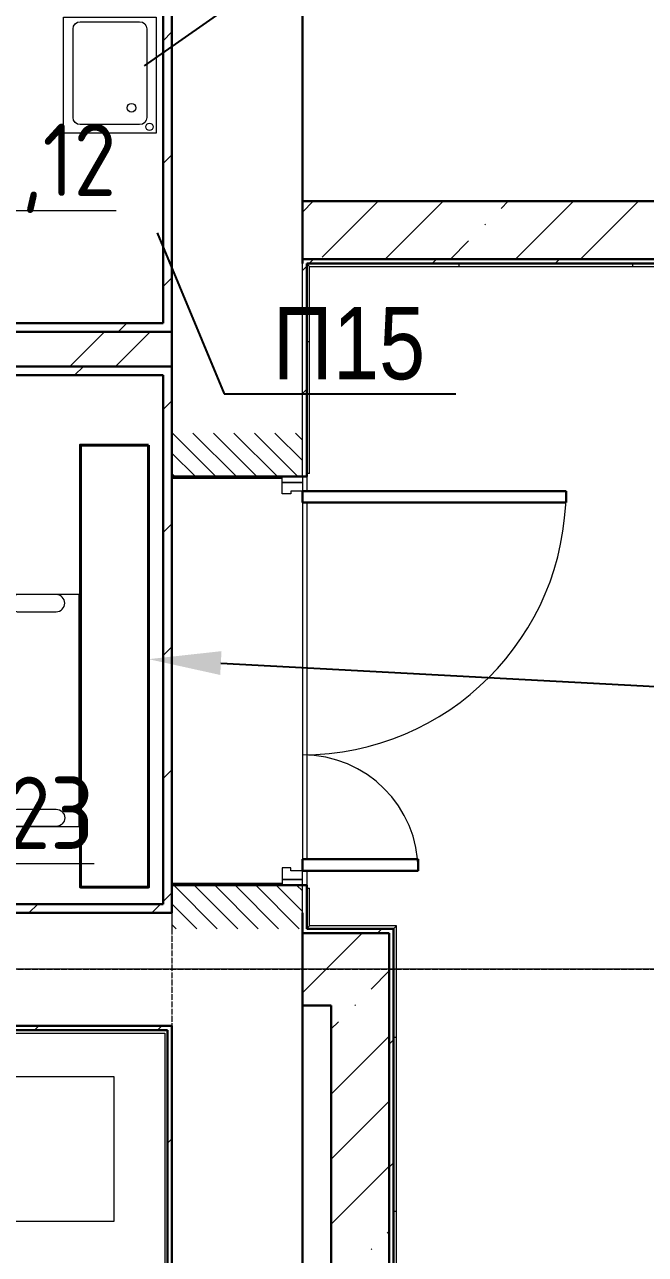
# Model space of a CAD drawing. Header units: millimetres. Extents: x -215207 to 92095, y -30385 to 123050.
# Drawn here: x -141363 to -139221, y 111691 to 115934 of the extents above; entities that cross this region are included whole.
import ezdxf
from ezdxf import colors
from ezdxf.entities.mleader import LeaderData, LeaderLine
from ezdxf.math import Vec2, Vec3

# ---------------------------------------------------------------- set-up
doc = ezdxf.new("R2010")
doc.units = ezdxf.units.MM
doc.linetypes.add('ADSK_Линия сетки', pattern=[25, 20, -2.5, 0, -2.5])
doc.linetypes.add('ADSK_Штриховая_ш2 п1_5', pattern=[4.5, 3, -1.5])
for name, color, linetype, lineweight in [('1 Оборудование пищеблок', 250, 'Continuous', 5), ('Аннотация', 7, 'Continuous', 20), ('Атрибут', 250, 'Continuous', 5), ('Двери', 7, 'Continuous', 9), ('ДОНМ_ТХ_Анно', 84, 'Continuous', 20), ('Марки помещений', 7, 'Continuous', 20), ('Оборудование пищеблок', 7, 'Continuous', 9), ('Ограждение', 7, 'Continuous', 9), ('Оси', 7, 'Continuous', 9), ('Перекрытие', 7, 'Continuous', 20), ('Радиаторы отопления', 10, 'Continuous', 40), ('Стены наружные', 7, 'Continuous', 20)]:
    doc.layers.add(name, color=color, linetype=linetype, lineweight=lineweight)
doc.layers.add('Мультивыноски отполение', color=7, linetype='Continuous')
doc.styles.add('DCAD_TEXT', font='GOST_Common.ttf', dxfattribs={"height": 180})
doc.styles.add('GOST Common_3', font='GOST_Common.ttf', dxfattribs={"width": 0.9, "height": 2.5})
doc.styles.add('ISOCPEUR', font='isocpeur.ttf', dxfattribs={"width": 0.9, "height": 270.0000000000001})
doc.styles.add('ТХ_ДОНМ', font='ARIALN.TTF')
pattern_1 = [(0, (26335.97716421252, -26760.26894517319), (0, 600), []), (90, (26335.97716421252, -26760.26894517319), (-600, 3.673940397442059e-14), [])]

# ---------------------------------------------------------------- blocks, each defined once
blk = doc.blocks.new('Рукомойник 400х320х210')
at = {"layer": 'Оборудование пищеблок', "color": 0}
blk.add_lwpolyline([(168449.5667399205, -325365.8283525123), (168849.5667399205, -325365.8283525123), (168849.5667399205, -325685.8283525123), (168449.5667399205, -325685.8283525123)], close=True, dxfattribs=at)
blk.add_lwpolyline([(168490.5224428805, -325398.3283525123), (168795.5224428805, -325398.3283525123, -0.414213562373095), (168820.5224428805, -325423.3283525123), (168820.5224428805, -325628.3283525123, -0.414213562373095), (168795.5224428805, -325653.3283525123), (168490.5224428805, -325653.3283525123, -0.414213562373095), (168465.5224428805, -325628.3283525123), (168465.5224428805, -325423.3283525123, -0.414213562373095)], format="xyb", close=True, dxfattribs=at)
for centre, radius in [((168828.2068784148, -325389.3722591409), 12.53071994864595), ((168762.2307612188, -325451.1818720223), 14.92256750352681)]:
    blk.add_circle(centre, radius, dxfattribs=at)
at = {"layer": 'Атрибут', "style": 'ISOCPEUR', "width": 0.85}
blk.add_attdef('№_ПОЗИЦИИ', (168644.349840655, -325480.1341511466), '', height=150, dxfattribs=at)
blk = doc.blocks.new('тележка 1000х600')
at = {"linetype": 'ByBlock', "ltscale": 2}
blk.add_line((112189.6080825188, -56502.75667710279), (112989.6080825188, -56502.75667710277), dxfattribs=at)
at = {"linetype": 'ByBlock', "ltscale": 2, "flags": 128}
blk.add_lwpolyline([(112189.6080825188, -56532.75667710277), (112189.6080825188, -55332.75667710279), (112989.6080825188, -55332.75667710279), (112989.6080825188, -56532.75667710277), (112189.6080825188, -56532.75667710277)], dxfattribs=at)
at = {"linetype": 'ByBlock', "ltscale": 2}
for points in [[(112248.8580825187, -55547.49001043618), (112248.8580825188, -55411.69101459015, 0.9897002130271868), (112189.6080825188, -55411.69101459015), (112189.6080825187, -55547.49001043618)], [(112930.3580825188, -55547.49001043618), (112930.3580825188, -55411.69101459015, -0.9897002130271868), (112989.6080825188, -55411.69101459015), (112989.6080825188, -55547.49001043618)], [(112248.8580825187, -56288.02334376938), (112248.8580825188, -56423.82233961541, -0.9897002130271868), (112189.6080825188, -56423.82233961541), (112189.6080825187, -56288.02334376938)], [(112930.3580825188, -56288.02334376938), (112930.3580825188, -56423.82233961541, 0.9897002130271868), (112989.6080825188, -56423.82233961541), (112989.6080825188, -56288.02334376938)]]:
    blk.add_lwpolyline(points, format="xyb", dxfattribs=at)
for centre, start, end in [((112219.2330825188, -55547.18329149708), 180.59318388631, 359.40681611369), ((112959.9830825188, -55547.18329149708), 180.5931838863035, 359.4068161136965), ((112219.2330825188, -56288.33006270848), 0.5931838863100394, 179.4068161136899), ((112959.9830825188, -56288.33006270848), 0.5931838863100424, 179.4068161136899)]:
    blk.add_arc(centre, 29.62658774657457, start, end, dxfattribs=at)
blk = doc.blocks.new('Подвал 21082025 планы')
at = {"layer": 'Двери', "lineweight": 18}
h = blk.add_hatch(dxfattribs=at)
h.set_pattern_fill('FP_1', color=256, angle=-90.00000000000011, style=0, pattern_type=2)
h.set_pattern_definition([(314.9999999999999, (53825, -4704.999999999956), (35.35533905932745, 35.35533905932731), [])])
h.paths.add_polyline_path([(54050.00000000003, -5559.999999999942), (54050.00000000003, -5409.999999999942), (53600.00000000003, -5409.999999999942), (53600.00000000003, -5559.999999999942)])
h.paths.add_polyline_path([(54050.00000000003, -3999.999999999942), (54050.00000000003, -3849.999999999942), (53600.00000000003, -3849.999999999942), (53600.00000000003, -3999.999999999942)])
at = {"layer": 'Ограждение'}
h = blk.add_hatch(dxfattribs=at)
h.set_pattern_fill('FP_21', color=256, style=0, pattern_type=2)
h.set_pattern_definition(pattern_1)
h.paths.add_polyline_path([(54075.00000000003, -3989.999999999942), (54075.00000000003, -3274.999999999913), (54065.00000000001, -3264.999999999913), (54065.00000000001, -3989.999999999942)])
h = blk.add_hatch(dxfattribs=at)
h.set_pattern_fill('FP_21', color=256, style=0, pattern_type=2)
h.set_pattern_definition(pattern_1)
h.paths.add_polyline_path([(55475.00000000003, -3274.999999999927), (55485.00000000003, -3264.999999999927), (54065.00000000001, -3264.999999999913), (54075.00000000003, -3274.999999999913)])
h = blk.add_hatch(dxfattribs=at)
h.set_pattern_fill('FP_21', color=256, style=0, pattern_type=2)
h.set_pattern_definition(pattern_1)
h.paths.add_polyline_path([(54374.99999999999, -12125.00000000003), (54374.99999999999, -5549.999999999927), (54364.99999999997, -5559.999999999927), (54364.99999999997, -12115.00000000003)])
at = {"layer": 'Аннотация', "lineweight": 20}
for p, q in [((52099.57583885077, -6069.715109829252), (53399.57583885077, -6069.715109829252)), ((53399.57583885077, -6069.715109829252), (53399.57583885077, -6569.715109829252)), ((53399.57583885077, -6569.715109829252), (52099.57583885077, -6569.715109829252))]:
    blk.add_line(p, q, dxfattribs=at)
at = {"layer": 'Двери', "linetype": 'ADSK_Штриховая_ш2 п1_5'}
for p, q in [((53600, -3849.999999999956), (53600, -3999.999999999956)), ((54050, -3999.999999999956), (54050, -3849.999999999956)), ((53600, -3999.999999999956), (54050, -3999.999999999956)), ((54050, -5409.999999999956), (53600, -5409.999999999956)), ((53600, -5409.999999999956), (53600, -5559.999999999956)), ((54050, -5559.999999999956), (54050, -5409.999999999956))]:
    blk.add_line(p, q, dxfattribs=at)
at = {"layer": 'Двери'}
for p, q in [((53980.00000000096, -3999.999999999956), (54050.00000000096, -3999.999999999956)), ((53980.00000000096, -4019.999999999942), (53980.00000000096, -3999.999999999956)), ((53980.00000000096, -4059.999999999942), (53980.00000000096, -4019.999999999942)), ((53980.00000000096, -4019.999999999942), (54050.00000000096, -4019.999999999942)), ((54050.00000000096, -4019.999999999942), (53980.00000000096, -4019.999999999942)), ((54050.00000000096, -3999.999999999942), (54050.00000000096, -4019.999999999942)), ((54050.00000000096, -4019.999999999942), (54050.00000000096, -4049.999999999942)), ((54010.00000000096, -4059.999999999942), (53980.00000000096, -4059.999999999942)), ((54010.00000000096, -4049.999999999942), (54010.00000000096, -4059.999999999942)), ((54050.00000000096, -4049.999999999942), (54010.00000000096, -4049.999999999942)), ((54010.00000000096, -5349.999999999956), (53980.00000000096, -5349.999999999956)), ((53980.00000000096, -5349.999999999956), (53980.00000000096, -5389.999999999956)), ((54010.00000000096, -5359.999999999956), (54010.00000000096, -5349.999999999956)), ((54050.00000000096, -5359.999999999956), (54010.00000000096, -5359.999999999956)), ((54050.00000000096, -5389.999999999956), (54050.00000000096, -5359.999999999956)), ((53980.00000000096, -5389.999999999956), (54050.00000000096, -5389.999999999956)), ((53980.00000000096, -5389.999999999956), (53980.00000000096, -5409.999999999956)), ((54050.00000000096, -5389.999999999956), (53980.00000000096, -5389.999999999956)), ((53980.00000000096, -5409.999999999956), (54050.00000000096, -5409.999999999956)), ((54050.00000000096, -5409.999999999956), (54050.00000000096, -5389.999999999956))]:
    blk.add_line(p, q, dxfattribs=at)
at = {"layer": 'Двери', "lineweight": 30}
for p, q in [((54050.00000000096, -4049.999999999942), (54960.00000000096, -4049.999999999942)), ((54050.00000000096, -4089.999999999942), (54050.00000000096, -4049.999999999942)), ((54960.00000000096, -4049.999999999942), (54960.00000000096, -4089.999999999942)), ((54960.00000000096, -4089.999999999942), (54050.00000000096, -4089.999999999942)), ((54050.00000000096, -5319.999999999956), (54050.00000000096, -5359.999999999956)), ((54450.00000000096, -5319.999999999956), (54050.00000000096, -5319.999999999956)), ((54450.00000000096, -5359.999999999956), (54450.00000000096, -5319.999999999956)), ((54050.00000000096, -5359.999999999956), (54450.00000000096, -5359.999999999956))]:
    blk.add_line(p, q, dxfattribs=at)
at = {"layer": 'Двери'}
for centre, radius, start, end in [((54050.00000000096, -4049.999999999942), 910.0000000000009, 270, 0), ((54050.00000000096, -5359.999999999956), 399.9999999999997, 0, 90)]:
    blk.add_arc(centre, radius, start, end, dxfattribs=at)
at = {"layer": 'Ограждение'}
for p, q in [((54065, -3264.999999999942), (54075, -3274.999999999942)), ((54075, -3274.999999999942), (54065, -3264.999999999942)), ((54075, -3989.999999999956), (54075, -3274.999999999942)), ((54075, -3274.999999999942), (55475, -3274.999999999942)), ((54075, -3989.999999999956), (54065, -3989.999999999956)), ((54065, -5419.999999999956), (54075, -5419.999999999956)), ((54075, -5549.999999999942), (54075, -5419.999999999956)), ((54065, -5559.999999999942), (54075, -5549.999999999942)), ((54075, -5549.999999999942), (54065, -5559.999999999942)), ((54374.99999999996, -5549.999999999942), (54075, -5549.999999999942)), ((54364.99999999996, -5559.999999999942), (54374.99999999996, -5549.999999999942)), ((54374.99999999996, -5549.999999999942), (54364.99999999996, -5559.999999999942)), ((54374.99999999996, -12125.00000000003), (54374.99999999996, -5549.999999999942)), ((51110.00000000086, -5919.999999999956), (53575.00000000009, -5919.999999999971)), ((53575.00000000009, -5919.999999999971), (53575.00000000007, -8809.999999999956))]:
    blk.add_line(p, q, dxfattribs=at)
at = {"layer": 'Оси', "linetype": 'ADSK_Линия сетки'}
for p, q in [((53599.99999999991, 2145.715709545446), (53599.99999999991, -17365.80298302692)), ((56682.85382395184, -5699.999999999942), (-12349.08568989722, -5699.999999999942))]:
    blk.add_line(p, q, dxfattribs=at)
at = {"layer": 'Перекрытие', "color": 49, "true_color": 0x464646}
for p, q in [((53600.00000000009, -3999.999999999956), (53600.00000000009, -4004.999999999956)), ((53600.00000000009, -4004.999999999956), (53980.00000000097, -4004.999999999956)), ((54050, -4049.999999999942), (54050, -5319.999999999956)), ((53980.00000000096, -5404.294409810915), (53599.99999999991, -5404.294409810915))]:
    blk.add_line(p, q, dxfattribs=at)
at = {"layer": 'Стены наружные', "lineweight": 30}
for p, q in [((54050.00000000001, 449.9999999998254), (54049.99999999999, -3264.999999999927)), ((53600.00000000001, -3999.999999999956), (53600.00000000001, 4.94765117764473e-10)), ((53570.00000000001, -29.99999999950523), (53570.00000000001, -3470.407745758916)), ((55699.99999999999, -3049.999999999927), (54050.00000000001, -3049.999999999927)), ((54050.00000000001, -3249.999999999956), (55500, -3249.999999999956)), ((54065, -3264.999999999898), (55485.00000000001, -3264.999999999927)), ((54065, -3999.999999999956), (54065, -3264.999999999927)), ((53570.00000000001, -3470.407745758916), (51850.30571368082, -3470.407745758872)), ((53600.00000000001, -3500.407745758901), (51850.30571368079, -3500.407745758872)), ((53600.00000000001, -3620.407745758872), (51220, -3620.407745758872)), ((53599.99999999999, -5504.999999999942), (53599.99999999991, -3620.407745758872)), ((51250, -3650.407745758828), (53569.99999999991, -3650.407745758872)), ((53569.99999999988, -3650.407745758872), (53569.99999999991, -5474.999999999942)), ((53600.00000000001, -3999.999999999956), (54065, -3999.999999999956)), ((54065, -5409.999999999942), (53599.99999999999, -5409.999999999942)), ((54065, -5559.999999999942), (54065, -5409.999999999942)), ((53569.99999999991, -5474.999999999942), (52354.99999999997, -5474.999999999942)), ((53599.99999999999, -5504.999999999913), (52354.99999999997, -5504.999999999942)), ((54049.99999999999, -5504.999999999913), (54049.99999999999, -11850)), ((54349.99999999994, -5574.999999999927), (54050.00000000001, -5574.999999999927)), ((54364.99999999996, -5559.999999999942), (54065, -5559.999999999942)), ((54349.99999999994, -12100.00000000001), (54349.99999999994, -5574.999999999927)), ((54364.99999999996, -12115.00000000003), (54364.99999999996, -5559.999999999942)), ((54050.00000000001, -5824.999999999942), (54149.99999999996, -5824.999999999971)), ((54149.99999999996, -5824.999999999942), (54149.99999999996, -11850.00000000004)), ((50704.99999999996, -5894.999999999927), (53600.00000000001, -5894.999999999927)), ((53599.99999999999, -11400), (53599.99999999999, -5894.999999999956)), ((51109.99999999996, -5909.999999999942), (53585, -5909.999999999971)), ((53585, -5909.999999999942), (53585, -11384.99999999953))]:
    blk.add_line(p, q, dxfattribs=at)
at = {"layer": 'Стены наружные', "linetype": 'Continuous', "lineweight": 9}
for p, q in [((53570.00000000004, -2496.094590369161), (53600.00000000004, -2466.094590369161)), ((53570.00000000004, -2920.358659081088), (53600.00000000004, -2890.358659081088)), ((54050.00000000004, -3087.361363866788), (54087.36136386692, -3049.999999999913)), ((54118.64413574348, -3243.223228123345), (54311.86736386691, -3049.999999999913)), ((54336.37416992035, -3249.999999999927), (54536.37416992037, -3049.999999999913)), ((54736.03674406699, -3074.843425853294), (54760.88016992038, -3049.999999999913)), ((54785.38697597382, -3249.999999999942), (54985.38697597383, -3049.999999999913)), ((55009.89297597381, -3249.999999999942), (55209.89297597382, -3049.999999999913)), ((54679.91014331031, -3130.970026609983), (54682.28107234763, -3128.59909757266)), ((54560.88016992035, -3249.999999999927), (54623.78354255363, -3187.096627366656)), ((54073.88679650509, -3264.999999999913), (54088.88679650506, -3249.999999999942)), ((54498.15086521702, -3264.999999999913), (54513.15086521699, -3249.999999999942)), ((54922.41493392894, -3264.999999999913), (54937.41493392891, -3249.999999999942)), ((54050.00000000001, -3288.886796504987), (54065.00000000003, -3273.886796504972)), ((53570.00000000006, -3344.622727793016), (53600.00000000004, -3314.62272779303)), ((53414.21498203419, -3500.407745758886), (53444.21498203419, -3470.407745758886)), ((53247.5459344759, -3620.407745758857), (53367.54593447587, -3500.407745758872)), ((53404.6999344759, -3620.407745758857), (53524.69993447587, -3500.407745758886)), ((53264.21498203422, -3650.407745758843), (53294.21498203422, -3620.407745758857)), ((54050.00000000001, -3713.150865216914), (54065.00000000003, -3698.1508652169)), ((53569.99999999994, -3768.886796505045), (53599.99999999994, -3738.886796505045)), ((53569.99999999994, -4193.150865216972), (53599.99999999994, -4163.150865216972)), ((53569.99999999994, -4617.4149339289), (53599.99999999994, -4587.414933928914)), ((53569.99999999994, -5041.679002640827), (53599.99999999994, -5011.679002640842)), ((54050.00000000001, -5410.207140064624), (54050.20714006471, -5409.999999999927)), ((53569.99999999994, -5465.943071352754), (53599.99999999994, -5435.943071352769)), ((53106.67900264086, -5504.999999999913), (53136.67900264084, -5474.999999999942)), ((53530.94307135278, -5504.999999999913), (53560.94307135277, -5474.999999999942)), ((54050.00000000004, -5781.43820018752), (54256.43820018767, -5574.999999999913)), ((54309.47120877665, -5574.999999999913), (54324.47120877664, -5559.999999999942)), ((54287.02393801353, -5768.920262174041), (54349.99999999997, -5705.944200187601)), ((54230.89733725686, -5825.046862930729), (54230.94420018765, -5824.999999999927)), ((54230.94420018763, -5824.999999999942), (54233.26826629417, -5822.675933893406)), ((53125.94307135275, -5909.999999999942), (53140.94307135277, -5894.999999999942)), ((53550.20714006468, -5909.999999999956), (53565.2071400647, -5894.999999999942)), ((54150.00000000001, -5905.944200187572), (54174.77073650017, -5881.173463687403)), ((54150, -6130.451006241026), (54349.99999999997, -5930.451006241055)), ((54349.99999999997, -5958.735277488522), (54364.99999999999, -5943.735277488508)), ((54150, -6354.957006241035), (54349.99999999997, -6154.957006241064)), ((53585.00000000003, -6299.471208776537), (53600.00000000001, -6284.471208776551)), ((54150, -6579.463812294489), (54349.99999999997, -6379.463812294518)), ((54349.99999999997, -6382.99934620045), (54364.99999999999, -6367.999346200435)), ((54343.15053877022, -6610.819273524277), (54349.99999999997, -6603.969812294512)), ((54287.02393801353, -6666.945874280951), (54289.39486705085, -6664.574945243628))]:
    blk.add_line(p, q, dxfattribs=at)
at = {"layer": 'Стены наружные'}
for p, q in [((54050.00000000001, -3999.999999999956), (54050.00000000001, -3264.999999999927)), ((53599.99999999991, -5404.294409810915), (53600.00000000009, -4004.999999999956)), ((54065, -3999.999999999956), (54065, -4049.999999999942)), ((54065, -4089.999999999942), (54064.99999999999, -5319.999999999956)), ((54064.99999999999, -5359.999999999956), (54064.99999999999, -5409.999999999942)), ((54049.99999999999, -5504.999999999942), (54049.99999999999, -5409.999999999942))]:
    blk.add_line(p, q, dxfattribs=at)
at = {"layer": 'Марки помещений', "style": 'GOST Common_3', "width": 0.9}
for s, p in [('%%U6,12', (52924.86197116213, -3032.286244686766)), ('%%U4,23', (52799.27457048144, -5285.372794322437))]:
    blk.add_text(s, height=249.9999999999997, dxfattribs=at).set_placement(p)
blk = doc.blocks.new('_None')

msp = doc.modelspace()

# ---------------------------------------------------------------- linework, layer by layer
at = {"layer": 'Оси', "linetype": 'ADSK_Линия сетки'}
msp.add_line((-138113.4542658097, 112674.6983289732), (-155945.505861261, 112674.6983289732), dxfattribs=at)
msp.add_lwpolyline([(-155945.505861261, 112674.6983289732), (-137771.827391371, 112674.6983289726)], dxfattribs=at)
at = {"layer": 'Радиаторы отопления', "lineweight": 40}
msp.add_lwpolyline([(-140935.4937176859, 114483.2594837129), (-141170.4937176859, 114483.2594837129), (-141170.4937176859, 112958.2594837129), (-140935.4937176859, 112958.2594837129)], close=True, dxfattribs=at)

# ---------------------------------------------------------------- block references
msp.add_blockref('Подвал 21082025 планы', (-194454.6812153229, 118374.6983289726))
at = {"layer": '1 Оборудование пищеблок', "color": 18, "true_color": 0x000000, "xscale": -1, "rotation": 270}
msp.add_blockref('тележка 1000х600', (-85842.19744898818, 977.931199318793), dxfattribs=at)
at = {"layer": 'Оборудование пищеблок', "color": 217, "true_color": 0x93278f, "rotation": 270}
msp.add_blockref('Рукомойник 400х320х210', (184457.2050510334, 284409.5732397792), dxfattribs=at)

# ---------------------------------------------------------------- leaders
at = {"layer": 'ДОНМ_ТХ_Анно'}
ml = msp.add_multileader_mtext('Standard', dxfattribs=at)
ml.set_content('П10', color=256, style='ТХ_ДОНМ')
ml.set_leader_properties()
ml.set_arrow_properties(name='NONE')
ml.build(insert=Vec2(0, 0))
ml.multileader.update_dxf_attribs({"text_left_attachment_type": 6, "text_right_attachment_type": 6, "dogleg_length": 0.25, "arrow_head_size": 250})
ctx = ml.context
ctx.base_point, ctx.char_height, ctx.arrow_head_size, ctx.landing_gap_size, ctx.plane_origin = Vec3(-140276.6558365968, 116239.6092792258), 250, 250, 25, Vec3(-143177.6051756779, 119958.8246598764)
ctx.left_attachment, ctx.right_attachment = 6, 6
notes = []
notes.append((ctx, [(0, (1, 1, 0), (-140311.4137049988, 116239.6092792258), (1, 0), 34.75786840208457, [(0, [(-140949.1649102405, 115791.8172482749)], 0, [])])]))
ctx.mtext.insert, ctx.mtext.flow_direction = Vec3(-140251.6558365967, 116539.6092792258), 5
ml = msp.add_multileader_mtext('Standard', dxfattribs=at)
ml.set_content('П15', color=256, style='ТХ_ДОНМ')
ml.set_leader_properties()
ml.set_arrow_properties(name='NONE')
ml.build(insert=Vec2(0, 0))
ml.multileader.update_dxf_attribs({"text_left_attachment_type": 6, "text_right_attachment_type": 6, "dogleg_length": 0.25, "arrow_head_size": 250})
ctx = ml.context
ctx.base_point, ctx.char_height, ctx.arrow_head_size, ctx.landing_gap_size, ctx.plane_origin = Vec3(-140530.9188107193, 114660.2911612798, 53.97914166366286), 250, 250, 25, Vec3(-138914.1060504458, 119150.1900007903, 53.97914166366286)
ctx.left_attachment, ctx.right_attachment = 6, 6
notes.append((ctx, [(1, (1, 1, 0), (-140674.7557608132, 114660.2911612798, 53.97914166366286), (1, 0), 143.8369500939152, [(0, [(-140905.3001121585, 115215.241834868, 53.97914166366286)], 0, [])])]))
ctx.mtext.insert, ctx.mtext.flow_direction = Vec3(-140505.9188107193, 114960.2911612798, 53.97914166366286), 5
at = {"layer": 'Мультивыноски отполение'}
ml = msp.add_multileader_mtext('Standard', dxfattribs=at)
ml.set_content('ВТЗ У1 (Возд.элект.завеса) КЭВ-15П3013Е:\\P3/N/PE 380 В 50 Гц, Nуст.=15,0кВт,\\P ДхШхВ-1525х235х235', color=256, style='DCAD_TEXT')
ml.set_leader_properties(color=256, linetype='ByLayer', lineweight=-1)
ml.build(insert=Vec2(0, 0))
ml.multileader.update_dxf_attribs({"has_dogleg": 0, "text_left_attachment_type": 6, "text_right_attachment_type": 6, "dogleg_length": 1, "arrow_head_size": 250})
ctx = ml.context
ctx.base_point, ctx.char_height, ctx.arrow_head_size, ctx.landing_gap_size, ctx.plane_origin = Vec3(-138516.046494432, 113614.3750202202), 180, 250, 0.09, Vec3(-232960.9550402309, 117603.8205609825)
ctx.left_attachment, ctx.right_attachment = 6, 6
notes.append((ctx, [(1, (1, 1, 0), (-138517.046494432, 113614.3750202202), (1, 0), 1, [(0, [(-140935.4937176859, 113744.6649074042)], 0, [])])]))
ctx.mtext.insert, ctx.mtext.line_spacing_style, ctx.mtext.flow_direction = Vec3(-138515.956494432, 113830.3750202202), 2, 5
for ctx, leaders in notes:
    for number, flags, end, landing, length, lines in leaders:
        leader = LeaderData()
        leader.index, (leader.has_last_leader_line, leader.has_dogleg_vector, leader.attachment_direction) = number, flags
        leader.last_leader_point, leader.dogleg_vector, leader.dogleg_length = Vec3(end), Vec3(landing), length
        for number, points, colour, breaks in lines:
            line = LeaderLine()
            line.index, line.vertices, line.color, line.breaks = number, Vec3.list(points), colors.encode_raw_color(colour), breaks
            leader.lines.append(line)
        ctx.leaders.append(leader)

doc.saveas('drawing.dxf')
